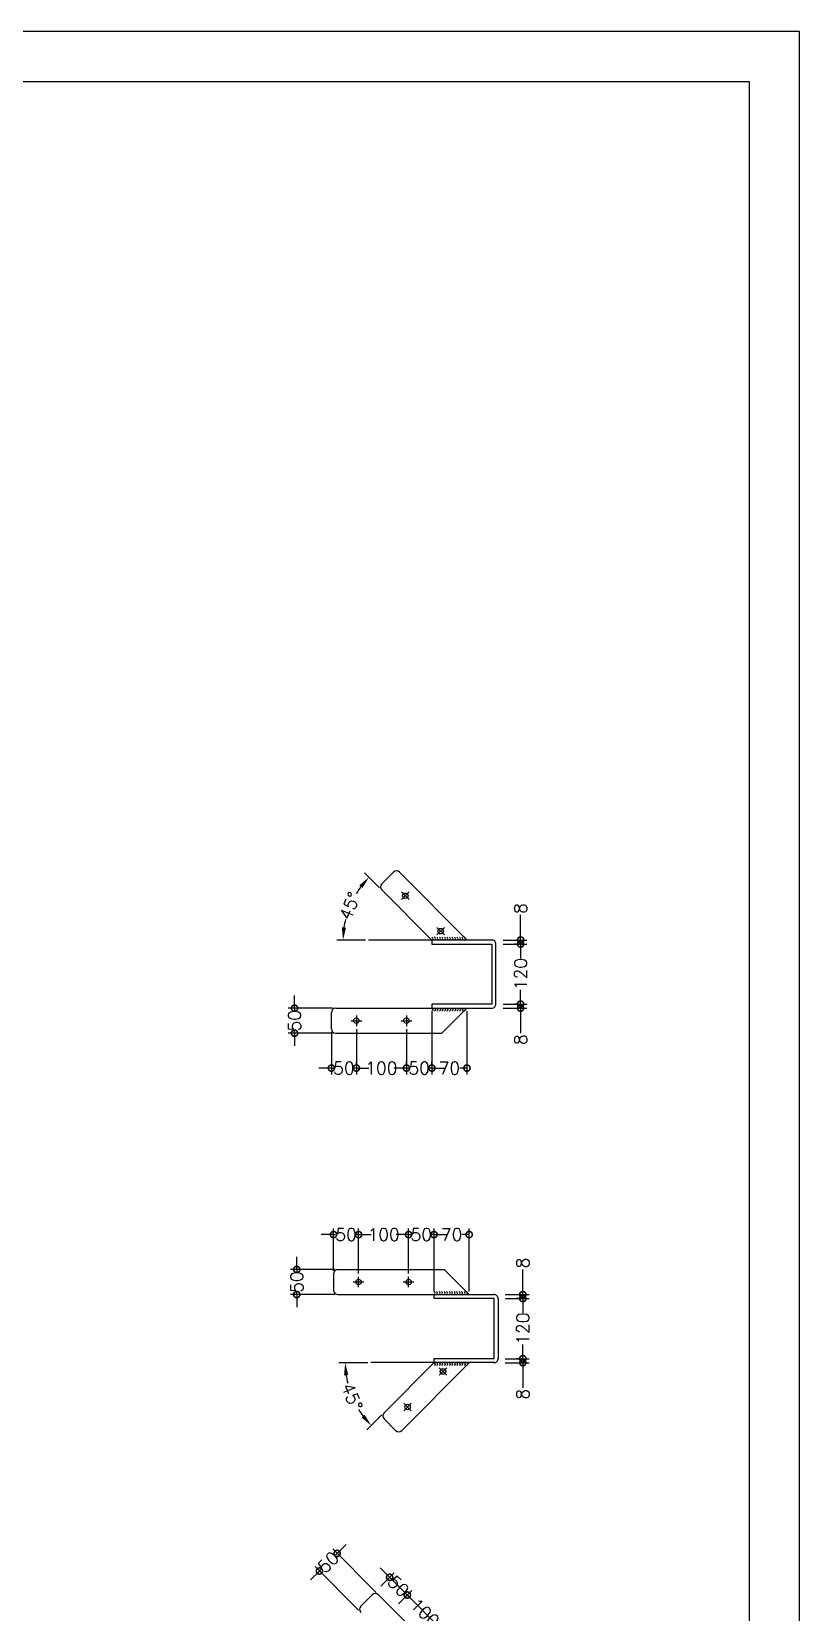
# Model space of a CAD drawing. Header units: metres. Extents: x -50 to 791, y -10 to 584.
# Drawn here: x 637.2 to 790.7, y 268.4 to 584 of the extents above; entities that cross this region are included whole.
import ezdxf

# ---------------------------------------------------------------- set-up
doc = ezdxf.new("R2010")
doc.units = ezdxf.units.M
doc.header["$PDMODE"] = 3
doc.header["$PDSIZE"] = 5
doc.layers.get('0').update_dxf_attribs({"linetype": 'CONTINUOUS'})
doc.layers.get('DEFPOINTS').update_dxf_attribs({"linetype": 'CONTINUOUS'})
doc.layers.add('BAJA', color=3, linetype='CONTINUOUS')
doc.layers.add('UKURAN', color=2, linetype='CONTINUOUS')
doc.styles.get("Standard").update_dxf_attribs({"font": 'Simplex.shx'})
doc.dimstyles.get("Standard").update_dxf_attribs({"dimtxt": 0.18, "dimasz": 0.18, "dimexe": 0.18, "dimexo": 0.0625, "dimgap": 0.09, "dimtad": 0, "dimtih": 1, "dimtoh": 1, "dimdec": 4, "dimzin": 0, "dimdsep": 46, "dimtxsty": 'Standard', "dimcen": 0.09, "dimadec": 0, "dimazin": 0, "dimtfac": 1, "dimtdec": 4, "dimtofl": 0, "dimtmove": 0, "dimatfit": 3, "dimfxl": 1, "dimtolj": 1, "dimtzin": 0, "dimarcsym": 0})

# ---------------------------------------------------------------- blocks, each defined once
blk = doc.blocks.new('*D70')
at = {"color": 0, "linetype": 'ByBlock'}
for p, q in [((635.24, 29.78), (629.49, 29.78)), ((638.06, 19.34), (635.06, 16.34))]:
    blk.add_line(p, q, dxfattribs=at)
for start, end in [(188.0743, 193.3981), (211.6019, 216.9257)]:
    blk.add_arc((648.5, 29.78), 17.75, start, end, dxfattribs=at)
for points in [[(630.5, 27.26), (631.33, 27.32), (630.74, 29.78)], [(634.62, 19.39), (633.99, 18.84), (635.94, 17.23)]]:
    blk.add_solid(points, dxfattribs=at)
at = {"layer": 'DEFPOINTS', "color": 0, "linetype": 'ByBlock'}
for p in [(635.86, 29.78), (648.49, 29.78), (648.5, 29.78), (631.35, 25.19), (638.5, 19.79)]:
    blk.add_point(p, dxfattribs=at)
at = {"color": 0, "linetype": 'ByBlock', "insert": (632.09, 22.99), "char_height": 2.5, "attachment_point": 5, "rotation": 292.5}
blk.add_mtext('\\A1;45°', dxfattribs=at)
blk = doc.blocks.new('_DOTSMALL')
at = {"color": 0, "linetype": 'ByBlock', "const_width": 0.5}
blk.add_lwpolyline([(-0.0625, 0, 1), (0.0625, 0, 1)], format="xyb", close=True, dxfattribs=at)
blk = doc.blocks.new('*D69')
at = {"color": 0, "linetype": 'ByBlock'}
for p, q in [((571.87, 34.07), (571.87, 36.57)), ((568.37, 33.27), (573.12, 33.27)), ((571.24, 34.07), (570.62, 34.07)), ((571.87, 34.07), (571.87, 33.27)), ((571.87, 33.27), (571.87, 28.27))]:
    blk.add_line(p, q, dxfattribs=at)
at = {"layer": 'DEFPOINTS', "color": 0, "linetype": 'ByBlock'}
for p in [(567.74, 33.27), (571.87, 34.07), (571.87, 33.27)]:
    blk.add_point(p, dxfattribs=at)
at = {"color": 0, "linetype": 'ByBlock', "xscale": 2.5, "yscale": 2.5, "zscale": 2.5}
for p, rotation in [((571.87, 34.07), 270), ((571.87, 33.27), 90)]:
    blk.add_blockref('_DOTSMALL', p, dxfattribs=dict(at, rotation=rotation))
at = {"color": 0, "linetype": 'ByBlock', "insert": (571.87, 26.97), "char_height": 2.5, "attachment_point": 5, "rotation": 90}
blk.add_mtext('\\A1;8', dxfattribs=at)
blk = doc.blocks.new('*D68')
at = {"color": 0, "linetype": 'ByBlock'}
for p, q in [((571.24, 46.07), (570.62, 46.07)), ((571.87, 46.07), (571.87, 43.23)), ((571.87, 34.07), (571.87, 36.92)), ((568.37, 34.07), (573.12, 34.07))]:
    blk.add_line(p, q, dxfattribs=at)
at = {"layer": 'DEFPOINTS', "color": 0, "linetype": 'ByBlock'}
for p in [(571.87, 46.07), (567.74, 34.07), (571.87, 34.07)]:
    blk.add_point(p, dxfattribs=at)
at = {"color": 0, "linetype": 'ByBlock', "xscale": 2.5, "yscale": 2.5, "zscale": 2.5}
for p, rotation in [((571.87, 46.07), 90), ((571.87, 34.07), 270)]:
    blk.add_blockref('_DOTSMALL', p, dxfattribs=dict(at, rotation=rotation))
at = {"color": 0, "linetype": 'ByBlock', "insert": (571.87, 40.07), "char_height": 2.5, "attachment_point": 5, "rotation": 90}
blk.add_mtext('\\A1;120', dxfattribs=at)
blk = doc.blocks.new('*D67')
at = {"color": 0, "linetype": 'ByBlock'}
for p, q in [((571.87, 46.87), (571.87, 51.87)), ((568.37, 46.87), (573.12, 46.87)), ((568.37, 46.07), (573.12, 46.07)), ((571.87, 46.07), (571.87, 46.87)), ((571.87, 46.07), (571.87, 43.57))]:
    blk.add_line(p, q, dxfattribs=at)
at = {"layer": 'DEFPOINTS', "color": 0, "linetype": 'ByBlock'}
for p in [(567.74, 46.87), (567.74, 46.07), (571.87, 46.87)]:
    blk.add_point(p, dxfattribs=at)
at = {"color": 0, "linetype": 'ByBlock', "xscale": 2.5, "yscale": 2.5, "zscale": 2.5}
for p, rotation in [((571.87, 46.87), 270), ((571.87, 46.07), 90)]:
    blk.add_blockref('_DOTSMALL', p, dxfattribs=dict(at, rotation=rotation))
at = {"color": 0, "linetype": 'ByBlock', "insert": (571.87, 53.17), "char_height": 2.5, "attachment_point": 5, "rotation": 90}
blk.add_mtext('\\A1;8', dxfattribs=at)
blk = doc.blocks.new('*D71')
at = {"color": 0, "linetype": 'ByBlock'}
for p, q in [((603.2, 58.58), (605.84, 61.22)), ((604.95, 60.33), (606.26, 59.03)), ((610.27, 51.51), (612.91, 54.14)), ((612.03, 53.26), (610.72, 54.57))]:
    blk.add_line(p, q, dxfattribs=at)
at = {"layer": 'DEFPOINTS', "color": 0, "linetype": 'ByBlock'}
for p in [(604.95, 60.33), (602.76, 58.14), (609.83, 51.07)]:
    blk.add_point(p, dxfattribs=at)
at = {"color": 0, "linetype": 'ByBlock', "xscale": 2.5, "yscale": 2.5, "zscale": 2.5}
for p, rotation in [((604.95, 60.33), 134.9999999999995), ((612.03, 53.26), 314.9999999999995)]:
    blk.add_blockref('_DOTSMALL', p, dxfattribs=dict(at, rotation=rotation))
at = {"color": 0, "linetype": 'ByBlock', "insert": (608.49, 56.8), "char_height": 2.5, "attachment_point": 5, "rotation": 315}
blk.add_mtext('\\A1;100', dxfattribs=at)
blk = doc.blocks.new('*D72')
at = {"color": 0, "linetype": 'ByBlock'}
for p, q in [((601.42, 63.87), (599.65, 65.63)), ((599.67, 62.12), (602.3, 64.75)), ((601.42, 63.87), (601.71, 63.57)), ((603.2, 58.58), (605.84, 61.22)), ((604.95, 60.33), (604.66, 60.63)), ((604.95, 60.33), (606.72, 58.56))]:
    blk.add_line(p, q, dxfattribs=at)
at = {"layer": 'DEFPOINTS', "color": 0, "linetype": 'ByBlock'}
for p in [(601.42, 63.87), (599.23, 61.67), (602.76, 58.14)]:
    blk.add_point(p, dxfattribs=at)
at = {"color": 0, "linetype": 'ByBlock', "xscale": 2.5, "yscale": 2.5, "zscale": 2.5}
for p, rotation in [((601.42, 63.87), 315), ((604.95, 60.33), 135)]:
    blk.add_blockref('_DOTSMALL', p, dxfattribs=dict(at, rotation=rotation))
at = {"color": 0, "linetype": 'ByBlock', "insert": (603.19, 62.1), "char_height": 2.5, "attachment_point": 5, "rotation": 315}
blk.add_mtext('\\A1;50', dxfattribs=at)
blk = doc.blocks.new('*D73')
at = {"color": 0, "linetype": 'ByBlock'}
for p, q in [((554.13, 47.5), (554.13, 60.09)), ((561.15, 47.5), (561.15, 60.09)), ((554.13, 58.84), (555.55, 58.84)), ((561.15, 58.84), (559.73, 58.84))]:
    blk.add_line(p, q, dxfattribs=at)
at = {"layer": 'DEFPOINTS', "color": 0, "linetype": 'ByBlock'}
for p in [(561.15, 58.84), (554.13, 46.87), (561.15, 46.87)]:
    blk.add_point(p, dxfattribs=at)
at = {"color": 0, "linetype": 'ByBlock', "xscale": 2.5, "yscale": 2.5, "zscale": 2.5, "rotation": 180}
blk.add_blockref('_DOTSMALL', (554.13, 58.84), dxfattribs=at)
at = {"color": 0, "linetype": 'ByBlock', "xscale": 2.5, "yscale": 2.5, "zscale": 2.5}
blk.add_blockref('_DOTSMALL', (561.15, 58.84), dxfattribs=at)
at = {"color": 0, "linetype": 'ByBlock', "insert": (557.64, 58.84), "char_height": 2.5, "attachment_point": 5}
blk.add_mtext('\\A1;70', dxfattribs=at)
blk = doc.blocks.new('*D74')
at = {"color": 0, "linetype": 'ByBlock'}
for p, q in [((549.05, 51.07), (549.05, 60.09)), ((554.13, 59.47), (554.13, 60.09)), ((549.05, 58.84), (546.55, 58.84)), ((549.05, 58.84), (549.51, 58.84)), ((554.13, 58.84), (553.67, 58.84)), ((554.13, 58.84), (556.63, 58.84))]:
    blk.add_line(p, q, dxfattribs=at)
at = {"layer": 'DEFPOINTS', "color": 0, "linetype": 'ByBlock'}
for p in [(549.05, 58.84), (554.13, 58.84), (549.05, 50.44)]:
    blk.add_point(p, dxfattribs=at)
at = {"color": 0, "linetype": 'ByBlock', "xscale": 2.5, "yscale": 2.5, "zscale": 2.5}
blk.add_blockref('_DOTSMALL', (549.05, 58.84), dxfattribs=at)
at = {"color": 0, "linetype": 'ByBlock', "xscale": 2.5, "yscale": 2.5, "zscale": 2.5, "rotation": 180}
blk.add_blockref('_DOTSMALL', (554.13, 58.84), dxfattribs=at)
at = {"color": 0, "linetype": 'ByBlock', "insert": (551.59, 58.84), "char_height": 2.5, "attachment_point": 5}
blk.add_mtext('\\A1;50', dxfattribs=at)
blk = doc.blocks.new('*D75')
at = {"color": 0, "linetype": 'ByBlock'}
for p, q in [((539.05, 51.07), (539.05, 60.09)), ((549.05, 59.47), (549.05, 60.09)), ((539.05, 58.84), (540.9, 58.84)), ((549.05, 58.84), (547.2, 58.84))]:
    blk.add_line(p, q, dxfattribs=at)
at = {"layer": 'DEFPOINTS', "color": 0, "linetype": 'ByBlock'}
for p in [(539.05, 58.84), (549.05, 58.84), (539.05, 50.44)]:
    blk.add_point(p, dxfattribs=at)
at = {"color": 0, "linetype": 'ByBlock', "xscale": 2.5, "yscale": 2.5, "zscale": 2.5, "rotation": 180}
blk.add_blockref('_DOTSMALL', (539.05, 58.84), dxfattribs=at)
at = {"color": 0, "linetype": 'ByBlock', "xscale": 2.5, "yscale": 2.5, "zscale": 2.5}
blk.add_blockref('_DOTSMALL', (549.05, 58.84), dxfattribs=at)
at = {"color": 0, "linetype": 'ByBlock', "insert": (544.05, 58.84), "char_height": 2.5, "attachment_point": 5}
blk.add_mtext('\\A1;100', dxfattribs=at)
blk = doc.blocks.new('*D76')
at = {"color": 0, "linetype": 'ByBlock'}
for p, q in [((534.05, 51.64), (534.05, 60.09)), ((539.05, 59.47), (539.05, 60.09)), ((534.05, 58.84), (531.55, 58.84)), ((534.05, 58.84), (534.47, 58.84)), ((539.05, 58.84), (538.63, 58.84)), ((539.05, 58.84), (541.55, 58.84))]:
    blk.add_line(p, q, dxfattribs=at)
at = {"layer": 'DEFPOINTS', "color": 0, "linetype": 'ByBlock'}
for p in [(534.05, 58.84), (539.05, 58.84), (534.05, 51.01)]:
    blk.add_point(p, dxfattribs=at)
at = {"color": 0, "linetype": 'ByBlock', "xscale": 2.5, "yscale": 2.5, "zscale": 2.5}
blk.add_blockref('_DOTSMALL', (534.05, 58.84), dxfattribs=at)
at = {"color": 0, "linetype": 'ByBlock', "xscale": 2.5, "yscale": 2.5, "zscale": 2.5, "rotation": 180}
blk.add_blockref('_DOTSMALL', (539.05, 58.84), dxfattribs=at)
at = {"color": 0, "linetype": 'ByBlock', "insert": (536.55, 58.84), "char_height": 2.5, "attachment_point": 5}
blk.add_mtext('\\A1;50', dxfattribs=at)
blk = doc.blocks.new('*D77')
at = {"color": 0, "linetype": 'ByBlock'}
for p, q in [((526.7, 51.88), (526.7, 54.38)), ((534.29, 51.88), (525.45, 51.88)), ((526.7, 51.88), (526.7, 51.46)), ((534.29, 46.88), (525.45, 46.88)), ((526.7, 46.88), (526.7, 47.29)), ((526.7, 46.88), (526.7, 44.38))]:
    blk.add_line(p, q, dxfattribs=at)
at = {"layer": 'DEFPOINTS', "color": 0, "linetype": 'ByBlock'}
for p in [(534.91, 51.88), (526.7, 46.88), (534.91, 46.88)]:
    blk.add_point(p, dxfattribs=at)
at = {"color": 0, "linetype": 'ByBlock', "xscale": 2.5, "yscale": 2.5, "zscale": 2.5}
for p, rotation in [((526.7, 51.88), 270), ((526.7, 46.88), 90)]:
    blk.add_blockref('_DOTSMALL', p, dxfattribs=dict(at, rotation=rotation))
at = {"color": 0, "linetype": 'ByBlock', "insert": (526.7, 49.38), "char_height": 2.5, "attachment_point": 5, "rotation": 90}
blk.add_mtext('\\A1;50', dxfattribs=at)
blk = doc.blocks.new('*D78')
at = {"color": 0, "linetype": 'ByBlock'}
for p, q in [((598.74, 60.85), (590.05, 69.54)), ((590.93, 68.65), (592.7, 70.42)), ((590.93, 68.65), (590.64, 68.36)), ((587.39, 65.12), (585.63, 63.35)), ((595.2, 57.31), (586.51, 66)), ((587.39, 65.12), (587.69, 65.41))]:
    blk.add_line(p, q, dxfattribs=at)
at = {"layer": 'DEFPOINTS', "color": 0, "linetype": 'ByBlock'}
for p in [(587.39, 65.12), (599.18, 60.4), (595.64, 56.87)]:
    blk.add_point(p, dxfattribs=at)
at = {"color": 0, "linetype": 'ByBlock', "xscale": 2.5, "yscale": 2.5, "zscale": 2.5}
for p, rotation in [((590.93, 68.65), 225.0000000000004), ((587.39, 65.12), 45.00000000000046)]:
    blk.add_blockref('_DOTSMALL', p, dxfattribs=dict(at, rotation=rotation))
at = {"color": 0, "linetype": 'ByBlock', "insert": (589.16, 66.88), "char_height": 2.5, "attachment_point": 5, "rotation": 45}
blk.add_mtext('\\A1;50', dxfattribs=at)
blk = doc.blocks.new('*D81')
at = {"color": 0, "linetype": 'ByBlock'}
for p, q in [((501.07, 46.07), (505.82, 46.07)), ((504.57, 46.07), (504.57, 43.23)), ((504.57, 34.07), (504.57, 36.92)), ((503.94, 34.07), (503.32, 34.07))]:
    blk.add_line(p, q, dxfattribs=at)
at = {"layer": 'DEFPOINTS', "color": 0, "linetype": 'ByBlock'}
for p in [(500.44, 46.07), (504.57, 46.07), (504.57, 34.07)]:
    blk.add_point(p, dxfattribs=at)
at = {"color": 0, "linetype": 'ByBlock', "xscale": 2.5, "yscale": 2.5, "zscale": 2.5}
for p, rotation in [((504.57, 46.07), 90), ((504.57, 34.07), 270)]:
    blk.add_blockref('_DOTSMALL', p, dxfattribs=dict(at, rotation=rotation))
at = {"color": 0, "linetype": 'ByBlock', "insert": (504.57, 40.07), "char_height": 2.5, "attachment_point": 5, "rotation": 90}
blk.add_mtext('\\A1;120', dxfattribs=at)
blk = doc.blocks.new('*D80')
at = {"color": 0, "linetype": 'ByBlock'}
for p, q in [((504.57, 46.87), (504.57, 51.87)), ((501.07, 46.87), (505.82, 46.87)), ((503.94, 46.07), (503.32, 46.07)), ((504.57, 46.07), (504.57, 46.87)), ((504.57, 46.07), (504.57, 43.57))]:
    blk.add_line(p, q, dxfattribs=at)
at = {"layer": 'DEFPOINTS', "color": 0, "linetype": 'ByBlock'}
for p in [(500.44, 46.87), (504.57, 46.87), (504.57, 46.07)]:
    blk.add_point(p, dxfattribs=at)
at = {"color": 0, "linetype": 'ByBlock', "xscale": 2.5, "yscale": 2.5, "zscale": 2.5}
for p, rotation in [((504.57, 46.87), 270), ((504.57, 46.07), 90)]:
    blk.add_blockref('_DOTSMALL', p, dxfattribs=dict(at, rotation=rotation))
at = {"color": 0, "linetype": 'ByBlock', "insert": (504.57, 53.17), "char_height": 2.5, "attachment_point": 5, "rotation": 90}
blk.add_mtext('\\A1;8', dxfattribs=at)
blk = doc.blocks.new('*D79')
at = {"color": 0, "linetype": 'ByBlock'}
for p, q in [((519.26, 53.82), (516.26, 56.82)), ((516.44, 43.38), (510.69, 43.38))]:
    blk.add_line(p, q, dxfattribs=at)
for start, end in [(143.0743, 148.3981), (166.6019, 171.9257)]:
    blk.add_arc((529.7, 43.38), 17.75, start, end, dxfattribs=at)
for points in [[(515.19, 54.32), (515.82, 53.78), (517.14, 55.94)], [(512.53, 45.85), (511.7, 45.9), (511.94, 43.38)]]:
    blk.add_solid(points, dxfattribs=at)
at = {"layer": 'DEFPOINTS', "color": 0, "linetype": 'ByBlock'}
for p in [(514.32, 52.26), (519.7, 53.38), (517.06, 43.38), (529.69, 43.38), (529.7, 43.38)]:
    blk.add_point(p, dxfattribs=at)
at = {"color": 0, "linetype": 'ByBlock', "insert": (513.29, 50.18), "char_height": 2.5, "attachment_point": 5, "rotation": 67.5}
blk.add_mtext('\\A1;45°', dxfattribs=at)
blk = doc.blocks.new('*D87')
at = {"color": 0, "linetype": 'ByBlock'}
for p, q in [((459.4, 33.27), (459.4, 35.77)), ((466.99, 33.27), (458.15, 33.27)), ((459.4, 33.27), (459.4, 32.85)), ((459.4, 28.27), (459.4, 28.68)), ((466.99, 28.27), (458.15, 28.27)), ((459.4, 28.27), (459.4, 25.77))]:
    blk.add_line(p, q, dxfattribs=at)
at = {"layer": 'DEFPOINTS', "color": 0, "linetype": 'ByBlock'}
for p in [(459.4, 33.27), (467.61, 33.27), (467.61, 28.27)]:
    blk.add_point(p, dxfattribs=at)
at = {"color": 0, "linetype": 'ByBlock', "xscale": 2.5, "yscale": 2.5, "zscale": 2.5}
for p, rotation in [((459.4, 33.27), 270), ((459.4, 28.27), 90)]:
    blk.add_blockref('_DOTSMALL', p, dxfattribs=dict(at, rotation=rotation))
at = {"color": 0, "linetype": 'ByBlock', "insert": (459.4, 30.77), "char_height": 2.5, "attachment_point": 5, "rotation": 90}
blk.add_mtext('\\A1;50', dxfattribs=at)
blk = doc.blocks.new('*D86')
at = {"color": 0, "linetype": 'ByBlock'}
for p, q in [((466.75, 28.51), (466.75, 20.05)), ((471.75, 21.93), (471.75, 22.55)), ((466.75, 21.3), (464.25, 21.3)), ((466.75, 21.3), (467.16, 21.3)), ((471.75, 21.3), (471.33, 21.3)), ((471.75, 21.3), (474.25, 21.3))]:
    blk.add_line(p, q, dxfattribs=at)
at = {"layer": 'DEFPOINTS', "color": 0, "linetype": 'ByBlock'}
for p in [(466.75, 29.13), (466.75, 21.3), (471.75, 21.3)]:
    blk.add_point(p, dxfattribs=at)
at = {"color": 0, "linetype": 'ByBlock', "xscale": 2.5, "yscale": 2.5, "zscale": 2.5}
blk.add_blockref('_DOTSMALL', (466.75, 21.3), dxfattribs=at)
at = {"color": 0, "linetype": 'ByBlock', "xscale": 2.5, "yscale": 2.5, "zscale": 2.5, "rotation": 180}
blk.add_blockref('_DOTSMALL', (471.75, 21.3), dxfattribs=at)
at = {"color": 0, "linetype": 'ByBlock', "insert": (469.25, 21.3), "char_height": 2.5, "attachment_point": 5}
blk.add_mtext('\\A1;50', dxfattribs=at)
blk = doc.blocks.new('*D83')
at = {"color": 0, "linetype": 'ByBlock'}
for p, q in [((486.83, 32.65), (486.83, 20.05)), ((493.85, 32.65), (493.85, 20.05)), ((486.83, 21.3), (488.25, 21.3)), ((493.85, 21.3), (492.42, 21.3))]:
    blk.add_line(p, q, dxfattribs=at)
at = {"layer": 'DEFPOINTS', "color": 0, "linetype": 'ByBlock'}
for p in [(486.83, 33.27), (493.85, 33.27), (493.85, 21.3)]:
    blk.add_point(p, dxfattribs=at)
at = {"color": 0, "linetype": 'ByBlock', "xscale": 2.5, "yscale": 2.5, "zscale": 2.5, "rotation": 180}
blk.add_blockref('_DOTSMALL', (486.83, 21.3), dxfattribs=at)
at = {"color": 0, "linetype": 'ByBlock', "xscale": 2.5, "yscale": 2.5, "zscale": 2.5}
blk.add_blockref('_DOTSMALL', (493.85, 21.3), dxfattribs=at)
at = {"color": 0, "linetype": 'ByBlock', "insert": (490.34, 21.3), "char_height": 2.5, "attachment_point": 5}
blk.add_mtext('\\A1;70', dxfattribs=at)
blk = doc.blocks.new('*D85')
at = {"color": 0, "linetype": 'ByBlock'}
for p, q in [((471.75, 29.08), (471.75, 20.05)), ((481.75, 21.93), (481.75, 22.55)), ((471.75, 21.3), (473.59, 21.3)), ((481.75, 21.3), (479.9, 21.3))]:
    blk.add_line(p, q, dxfattribs=at)
at = {"layer": 'DEFPOINTS', "color": 0, "linetype": 'ByBlock'}
for p in [(471.75, 29.71), (471.75, 21.3), (481.75, 21.3)]:
    blk.add_point(p, dxfattribs=at)
at = {"color": 0, "linetype": 'ByBlock', "xscale": 2.5, "yscale": 2.5, "zscale": 2.5, "rotation": 180}
blk.add_blockref('_DOTSMALL', (471.75, 21.3), dxfattribs=at)
at = {"color": 0, "linetype": 'ByBlock', "xscale": 2.5, "yscale": 2.5, "zscale": 2.5}
blk.add_blockref('_DOTSMALL', (481.75, 21.3), dxfattribs=at)
at = {"color": 0, "linetype": 'ByBlock', "insert": (476.75, 21.3), "char_height": 2.5, "attachment_point": 5}
blk.add_mtext('\\A1;100', dxfattribs=at)
blk = doc.blocks.new('*D84')
at = {"color": 0, "linetype": 'ByBlock'}
for p, q in [((481.75, 29.08), (481.75, 20.05)), ((486.83, 21.93), (486.83, 22.55)), ((481.75, 21.3), (479.25, 21.3)), ((481.75, 21.3), (482.2, 21.3)), ((486.83, 21.3), (486.37, 21.3)), ((486.83, 21.3), (489.33, 21.3))]:
    blk.add_line(p, q, dxfattribs=at)
at = {"layer": 'DEFPOINTS', "color": 0, "linetype": 'ByBlock'}
for p in [(481.75, 29.71), (481.75, 21.3), (486.83, 21.3)]:
    blk.add_point(p, dxfattribs=at)
at = {"color": 0, "linetype": 'ByBlock', "xscale": 2.5, "yscale": 2.5, "zscale": 2.5}
blk.add_blockref('_DOTSMALL', (481.75, 21.3), dxfattribs=at)
at = {"color": 0, "linetype": 'ByBlock', "xscale": 2.5, "yscale": 2.5, "zscale": 2.5, "rotation": 180}
blk.add_blockref('_DOTSMALL', (486.83, 21.3), dxfattribs=at)
at = {"color": 0, "linetype": 'ByBlock', "insert": (484.29, 21.3), "char_height": 2.5, "attachment_point": 5}
blk.add_mtext('\\A1;50', dxfattribs=at)
blk = doc.blocks.new('*D82')
at = {"color": 0, "linetype": 'ByBlock'}
for p, q in [((504.57, 34.07), (504.57, 36.57)), ((501.07, 34.07), (505.82, 34.07)), ((501.07, 33.27), (505.82, 33.27)), ((504.57, 34.07), (504.57, 33.27)), ((504.57, 33.27), (504.57, 28.27))]:
    blk.add_line(p, q, dxfattribs=at)
at = {"layer": 'DEFPOINTS', "color": 0, "linetype": 'ByBlock'}
for p in [(500.44, 34.07), (500.44, 33.27), (504.57, 33.27)]:
    blk.add_point(p, dxfattribs=at)
at = {"color": 0, "linetype": 'ByBlock', "xscale": 2.5, "yscale": 2.5, "zscale": 2.5}
for p, rotation in [((504.57, 34.07), 270), ((504.57, 33.27), 90)]:
    blk.add_blockref('_DOTSMALL', p, dxfattribs=dict(at, rotation=rotation))
at = {"color": 0, "linetype": 'ByBlock', "insert": (504.57, 26.97), "char_height": 2.5, "attachment_point": 5, "rotation": 90}
blk.add_mtext('\\A1;8', dxfattribs=at)

msp = doc.modelspace()

# ---------------------------------------------------------------- linework, layer by layer
at = {"color": 1}
msp.add_lwpolyline([(-50.33, -9.99951), (790.67, -9.99951), (790.67, 584.00049), (-50.33, 584.00049)], close=True, dxfattribs=at)
msp.add_lwpolyline([(-0.33, 0.00049), (780.67, 0.00049), (780.67, 574.00049), (-0.33, 574.00049)], close=True)
at = {"layer": 'BAJA'}
for p, q in [((711.16489, 412.2147), (712.66683, 410.71277)), ((711.16489, 410.71277), (712.66683, 412.2147)), ((718.23596, 403.6417), (719.7379, 405.14364)), ((718.23596, 405.14364), (719.7379, 403.6417)), ((701.06747, 386.51941), (703.19153, 386.51941)), ((702.1295, 387.58144), (702.1295, 385.45738)), ((711.06747, 386.51941), (713.19153, 386.51941)), ((712.1295, 387.58144), (712.1295, 385.45738)), ((702.57258, 333.28359), (702.57258, 335.40765)), ((712.57258, 333.28359), (712.57258, 335.40765)), ((701.51055, 334.34562), (703.63461, 334.34562)), ((711.51055, 334.34562), (713.63461, 334.34562)), ((718.67904, 315.7214), (720.18098, 317.22334)), ((718.67904, 317.22334), (720.18098, 315.7214)), ((711.60797, 310.15227), (713.10991, 308.65033)), ((711.60797, 308.65033), (713.10991, 310.15227))]:
    msp.add_line(p, q, dxfattribs=at)
for points in [[(709.53657, 416.15552), (707.22408, 413.84302)], [(710.75961, 416.15552), (724.29023, 402.6249)], [(707.22408, 412.61998), (717.21916, 402.6249)], [(729.32662, 402.6249), (717.2114, 402.6249), (717.2114, 401.8249), (729.2114, 401.8249), (729.2114, 389.8249), (717.2114, 389.8249), (717.2114, 389.0249), (729.24211, 389.0249)], [(730.0114, 389.79419), (730.0114, 401.94012)], [(697.99432, 389.01941), (717.2114, 389.01941)], [(697.1295, 384.88423), (697.1295, 388.15459)], [(697.99432, 384.01941), (719.22429, 384.01941)], [(697.57258, 335.9808), (697.57258, 332.71044)], [(698.4374, 336.84562), (719.66737, 336.84562)], [(698.4374, 331.84562), (717.65448, 331.84562)], [(729.7697, 318.24013), (717.65448, 318.24013), (717.65448, 319.04013), (729.65448, 319.04013), (729.65448, 331.04013), (717.65448, 331.04013), (717.65448, 331.84013), (729.6852, 331.84013)], [(730.45448, 331.07085), (730.45448, 318.92491)], [(707.66716, 308.24505), (717.66224, 318.24013)], [(711.2027, 304.70952), (724.73331, 318.24013)], [(709.97966, 304.70952), (707.66716, 307.02201)], [(705.31583, 271.91486), (703.00334, 269.60237)], [(706.53887, 271.91486), (720.06949, 258.38424)]]:
    msp.add_lwpolyline(points, dxfattribs=at)
for points in [[(717.21916, 402.6249, 0.707209963), (717.2114, 403.20236, 1.394046126)], [(717.71916, 402.6249, 0.707209963), (717.7114, 403.20236, 1.394046126)], [(718.21916, 402.6249, 0.707209963), (718.2114, 403.20236, 1.394046126)], [(718.71916, 402.6249, 0.707209963), (718.7114, 403.20236, 1.394046126)], [(719.21916, 402.6249, 0.707209963), (719.2114, 403.20236, 1.394046126)], [(719.71916, 402.6249, 0.707209963), (719.7114, 403.20236, 1.394046126)], [(720.21916, 402.6249, 0.707209963), (720.2114, 403.20236, 1.394046126)], [(720.71916, 402.6249, 0.707209963), (720.7114, 403.20236, 1.394046126)], [(721.21916, 402.6249, 0.707209963), (721.2114, 403.20236, 1.394046126)], [(721.71916, 402.6249, 0.707209963), (721.7114, 403.20236, 1.394046126)], [(722.21916, 402.6249, 0.707209963), (722.2114, 403.20236, 1.394046126)], [(722.71916, 402.6249, 0.707209963), (722.7114, 403.20236, 1.394046126)], [(723.21916, 402.6249, 0.707209963), (723.2114, 403.20236, 1.394046126)], [(723.71183, 402.6249, 0.707209963), (723.70407, 403.20236, 1.394046126)], [(717.21916, 389.0249, -0.707209963), (717.2114, 388.44744, -1.394046126)], [(717.71916, 389.0249, -0.707209963), (717.7114, 388.44744, -1.394046126)], [(718.21916, 389.0249, -0.707209963), (718.2114, 388.44744, -1.394046126)], [(718.71916, 389.0249, -0.707209963), (718.7114, 388.44744, -1.394046126)], [(719.21916, 389.0249, -0.707209963), (719.2114, 388.44744, -1.394046126)], [(719.71916, 389.0249, -0.707209963), (719.7114, 388.44744, -1.394046126)], [(720.21916, 389.0249, -0.707209963), (720.2114, 388.44744, -1.394046126)], [(720.71916, 389.0249, -0.707209963), (720.7114, 388.44744, -1.394046126)], [(721.21916, 389.0249, -0.707209963), (721.2114, 388.44744, -1.394046126)], [(721.71916, 389.0249, -0.707209963), (721.7114, 388.44744, -1.394046126)], [(722.21916, 389.0249, -0.707209963), (722.2114, 388.44744, -1.394046126)], [(722.71916, 389.0249, -0.707209963), (722.7114, 388.44744, -1.394046126)], [(723.21916, 389.0249, -0.707209963), (723.2114, 388.44744, -1.394046126)], [(723.71183, 389.0249, -0.707209963), (723.70407, 388.44744, -1.394046126)], [(717.66224, 331.84013, 0.707209963), (717.65448, 332.41759, 1.394046126)], [(718.16224, 331.84013, 0.707209963), (718.15448, 332.41759, 1.394046126)], [(718.66224, 331.84013, 0.707209963), (718.65448, 332.41759, 1.394046126)], [(719.16224, 331.84013, 0.707209963), (719.15448, 332.41759, 1.394046126)], [(719.66224, 331.84013, 0.707209963), (719.65448, 332.41759, 1.394046126)], [(720.16224, 331.84013, 0.707209963), (720.15448, 332.41759, 1.394046126)], [(720.66224, 331.84013, 0.707209963), (720.65448, 332.41759, 1.394046126)], [(721.16224, 331.84013, 0.707209963), (721.15448, 332.41759, 1.394046126)], [(721.66224, 331.84013, 0.707209963), (721.65448, 332.41759, 1.394046126)], [(722.16224, 331.84013, 0.707209963), (722.15448, 332.41759, 1.394046126)], [(722.66224, 331.84013, 0.707209963), (722.65448, 332.41759, 1.394046126)], [(723.16224, 331.84013, 0.707209963), (723.15448, 332.41759, 1.394046126)], [(723.66224, 331.84013, 0.707209963), (723.65448, 332.41759, 1.394046126)], [(724.15491, 331.84013, 0.707209963), (724.14715, 332.41759, 1.394046126)], [(717.66224, 318.24013, -0.707209963), (717.65448, 317.66267, -1.394046126)], [(718.16224, 318.24013, -0.707209963), (718.15448, 317.66267, -1.394046126)], [(718.66224, 318.24013, -0.707209963), (718.65448, 317.66267, -1.394046126)], [(719.16224, 318.24013, -0.707209963), (719.15448, 317.66267, -1.394046126)], [(719.66224, 318.24013, -0.707209963), (719.65448, 317.66267, -1.394046126)], [(720.16224, 318.24013, -0.707209963), (720.15448, 317.66267, -1.394046126)], [(720.66224, 318.24013, -0.707209963), (720.65448, 317.66267, -1.394046126)], [(721.16224, 318.24013, -0.707209963), (721.15448, 317.66267, -1.394046126)], [(721.66224, 318.24013, -0.707209963), (721.65448, 317.66267, -1.394046126)], [(722.16224, 318.24013, -0.707209963), (722.15448, 317.66267, -1.394046126)], [(722.66224, 318.24013, -0.707209963), (722.65448, 317.66267, -1.394046126)], [(723.16224, 318.24013, -0.707209963), (723.15448, 317.66267, -1.394046126)], [(723.66224, 318.24013, -0.707209963), (723.65448, 317.66267, -1.394046126)], [(724.15491, 318.24013, -0.707209963), (724.14715, 317.66267, -1.394046126)]]:
    msp.add_lwpolyline(points, format="xyb", dxfattribs=at)
for centre in [(711.91586, 411.46374), (718.98693, 404.39267), (702.1295, 386.51941), (712.1295, 386.51941), (702.57258, 334.34562), (712.57258, 334.34562), (719.43001, 316.47237), (712.35894, 309.4013)]:
    msp.add_circle(centre, 0.54959, dxfattribs=at)
for centre, radius, start, end in [((707.8356, 413.2315), 0.86482, 135, 225), ((710.14809, 415.544), 0.86482, 45, 135), ((729.2114, 401.8249), 0.80825, 351.8043322, 98.1956678), ((697.99432, 388.15459), 0.86482, 90, 180), ((729.2114, 389.8249), 0.80059, 267.8014724, 2.1985276), ((697.99432, 384.88423), 0.86482, 180, 270), ((698.4374, 335.9808), 0.86482, 90, 180), ((698.4374, 332.71044), 0.86482, 180, 270), ((729.65448, 331.04013), 0.80059, 357.8014724, 92.1985276), ((729.65448, 319.04013), 0.80825, 261.8043322, 8.1956678), ((708.27868, 307.63353), 0.86482, 135, 225), ((710.59118, 305.32104), 0.86482, 225, 315), ((705.92735, 271.30334), 0.86482, 45, 135), ((703.61486, 268.99085), 0.86482, 135, 225)]:
    msp.add_arc(centre, radius, start, end, dxfattribs=at)
at = {"layer": 'UKURAN'}
for points in [[(717.2114, 402.6249), (704.58437, 402.6249)], [(719.22429, 384.01941), (724.22978, 389.0249)], [(719.66737, 336.84562), (724.67286, 331.84013)], [(717.65448, 318.24013), (705.02745, 318.24013)], [(706.88247, 277.27489), (724.16599, 259.99138)]]:
    msp.add_lwpolyline(points, dxfattribs=at)

# ---------------------------------------------------------------- dimensions: what is measured, and where the dimension line sits
for base, line1, line2, picture, middle, set_off in [((701.843, 411.50233), ((717.2114, 402.6249), (704.58437, 402.6249)), ((707.22408, 412.61998), (717.21916, 402.6249)), '*D79', (700.81581, 409.41939), (187.52353, 359.24307)), ((700.51237, 313.64484), ((717.65448, 318.24013), (705.02745, 318.24013)), ((707.66716, 308.24505), (717.66224, 318.24013)), '*D70', (701.25889, 311.44564), (69.16439, 288.4583))]:
    dim = msp.add_angular_dim_2l(base=base, line1=line1, line2=line2, dimstyle='Standard', override={"dimtxt": 2.5, "dimasz": 2.5, "dimexe": 1.25, "dimexo": 0.625, "dimgap": 0.625, "dimtih": 0, "dimtoh": 0, "dimzin": 8, "dimcen": 2.5, "dimadec": 4, "dimazin": 2, "dimtofl": 1}, dxfattribs=at)
    dim.commit()
    dim.dimension.update_dxf_attribs({"geometry": picture, "text_midpoint": middle, "insert": set_off})
for base, p1, p2, angle, text, picture, middle, set_off in [((734.95, 402.6249), (734.95, 401.8249), (730.82526, 402.6249), 90, '8', '*D80', (734.95, 408.92435), (230.38372, 355.75218)), ((734.95, 401.8249), (734.95, 389.8249), (730.82526, 401.8249), 90, '120', '*D81', (734.95, 395.8249), (230.38372, 355.75218)), ((689.78226, 389.01941), (697.99432, 384.01941), (697.99432, 389.01941), 90, '50', '*D87', (689.78226, 386.51941), (230.38372, 355.75218)), ((734.95, 389.0249), (730.82526, 389.8249), (730.82526, 389.0249), 90, '8', '*D82', (734.95, 382.72545), (230.38372, 355.75218)), ((724.22978, 377.05429), (717.2114, 389.0249), (724.22978, 389.0249), 180, '70', '*D83', (720.72059, 377.05429), (230.38372, 355.75218)), ((702.1295, 377.05429), (712.1295, 377.05429), (702.1295, 385.45738), 180, '100', '*D85', (707.1295, 377.05429), (230.38372, 355.75218)), ((712.1295, 377.05429), (717.2114, 377.05429), (712.1295, 385.45738), 180, '50', '*D84', (714.67045, 377.05429), (230.38372, 355.75218)), ((697.1295, 377.05429), (702.1295, 377.05429), (697.1295, 384.88423), 180, '50', '*D86', (699.6295, 377.05429), (230.38372, 355.75218)), ((690.22534, 331.84562), (698.4374, 336.84562), (698.4374, 331.84562), 90, '50', '*D77', (690.22534, 334.34562), (163.52341, 284.96741)), ((735.39308, 331.84013), (731.26834, 331.04013), (731.26834, 331.84013), 90, '8', '*D67', (735.39308, 338.13959), (163.52341, 284.96741)), ((735.39308, 319.04013), (735.39308, 331.04013), (731.26834, 319.04013), 90, '120', '*D68', (735.39308, 325.04013), (163.52341, 284.96741)), ((735.39308, 318.24013), (735.39308, 319.04013), (731.26834, 318.24013), 90, '8', '*D69', (735.39308, 311.94068), (163.52341, 284.96741))]:
    dim = msp.add_linear_dim(base=base, p1=p1, p2=p2, angle=angle, text=text, dimstyle='Standard', override={"dimtxt": 2.5, "dimasz": 2.5, "dimexe": 1.25, "dimexo": 0.625, "dimgap": 0.625, "dimtih": 0, "dimtoh": 0, "dimzin": 8, "dimlunit": 6, "dimblk1": 'DOTSMALL', "dimblk2": 'DOTSMALL', "dimsah": 1, "dimcen": 2.5, "dimtofl": 1}, dxfattribs=at)
    dim.commit()
    dim.dimension.update_dxf_attribs({"geometry": picture, "text_midpoint": middle, "insert": set_off})
for base, p1, p2, text, picture, middle in [((697.57258, 343.81075), (702.57258, 343.81075), (697.57258, 335.9808), '50', '*D76', (700.07258, 343.81075)), ((702.57258, 343.81075), (712.57258, 343.81075), (702.57258, 335.40765), '100', '*D75', (707.57258, 343.81075)), ((712.57258, 343.81075), (717.65448, 343.81075), (712.57258, 335.40765), '50', '*D74', (715.11353, 343.81075)), ((724.67286, 343.81075), (717.65448, 331.84013), (724.67286, 331.84013), '70', '*D73', (721.16367, 343.81075))]:
    dim = msp.add_linear_dim(base=base, p1=p1, p2=p2, text=text, dimstyle='Standard', override={"dimtxt": 2.5, "dimasz": 2.5, "dimexe": 1.25, "dimexo": 0.625, "dimgap": 0.625, "dimtih": 0, "dimtoh": 0, "dimzin": 8, "dimlunit": 6, "dimblk1": 'DOTSMALL', "dimblk2": 'DOTSMALL', "dimsah": 1, "dimcen": 2.5, "dimtofl": 1}, dxfattribs=at)
    dim.commit()
    dim.dimension.update_dxf_attribs({"geometry": picture, "text_midpoint": middle, "insert": (163.52341, 284.96741)})
for p1, p2, distance, text, picture, middle in [((706.53887, 271.91486), (703.00334, 268.37933), -11.66505, '50', '*D78', (696.52267, 278.39553)), ((710.12175, 269.64971), (706.58622, 273.18525), -3.1013, '50', '*D72', (710.54693, 273.61043)), ((717.19282, 262.57865), (710.12175, 269.64971), -3.1013, '100', '*D71', (715.85023, 268.30713))]:
    dim = msp.add_aligned_dim(p1=p1, p2=p2, distance=distance, text=text, dimstyle='Standard', override={"dimtxt": 2.5, "dimasz": 2.5, "dimexe": 1.25, "dimexo": 0.625, "dimgap": 0.625, "dimtih": 0, "dimtoh": 0, "dimzin": 8, "dimlunit": 6, "dimblk1": 'DOTSMALL', "dimblk2": 'DOTSMALL', "dimsah": 1, "dimcen": 2.5, "dimtofl": 1}, dxfattribs=at)
    dim.commit()
    dim.dimension.update_dxf_attribs({"geometry": picture, "text_midpoint": middle, "insert": (107.36076, 211.51152)})

doc.saveas('drawing.dxf')
